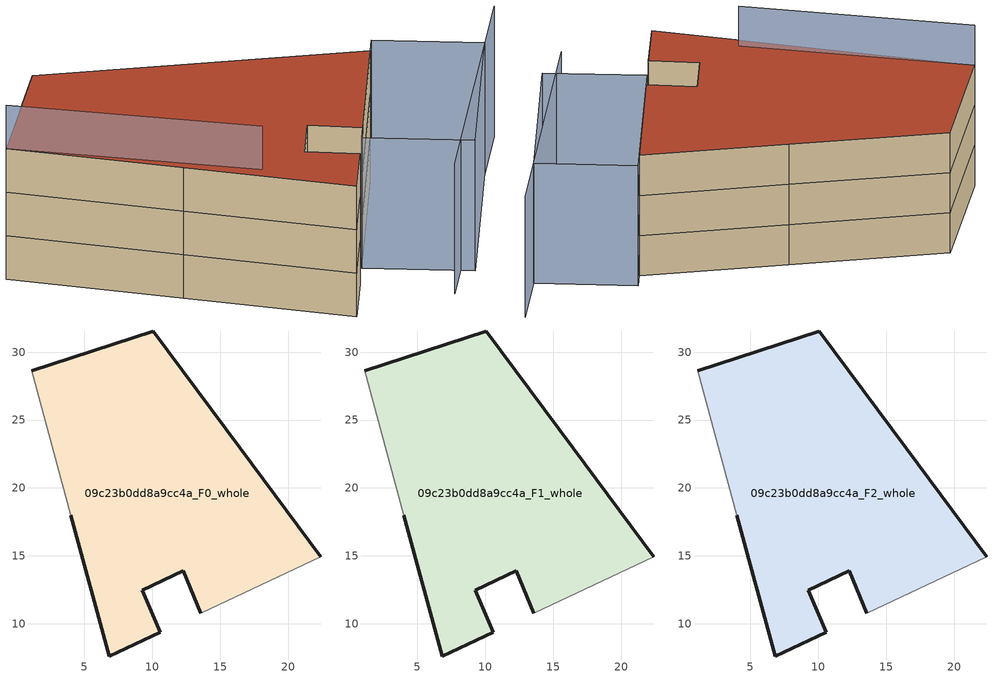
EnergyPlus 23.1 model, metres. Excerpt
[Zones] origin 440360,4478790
09c23b0dd8a9cc4a_F0_whole
 floor ground (EU_floor_Construction): 16.47,22.94 22.42,14.95 13.57,10.78 12.29,13.9 9.26,12.48 10.6,9.37 6.84,7.63 4.02,18 1.13,28.64 10.06,31.56 z0
 wall outside (EU_wall_Construction): 4.02,18 6.84,7.63 10.6,9.37 9.26,12.48 12.29,13.9 13.57,10.78 / 22.42,14.95 16.47,22.94 10.06,31.56 1.13,28.64 z0:3
 wall adiabatic (EU_wall_Construction): 1.13,28.64 4.02,18 / 13.57,10.78 22.42,14.95 z0:3
09c23b0dd8a9cc4a_F1_whole
 floor to 09c23b0dd8a9cc4a_F0_whole (EU_floor_Construction): 16.47,22.94 22.42,14.95 13.57,10.78 12.29,13.9 9.26,12.48 10.6,9.37 6.84,7.63 4.02,18 1.13,28.64 10.06,31.56 z3
 wall outside (EU_wall_Construction): 4.02,18 6.84,7.63 10.6,9.37 9.26,12.48 12.29,13.9 13.57,10.78 / 22.42,14.95 16.47,22.94 10.06,31.56 1.13,28.64 z3:6
 wall adiabatic (EU_wall_Construction): 1.13,28.64 4.02,18 / 13.57,10.78 22.42,14.95 z3:6
09c23b0dd8a9cc4a_F2_whole
 floor to 09c23b0dd8a9cc4a_F1_whole (EU_floor_Construction): 16.47,22.94 22.42,14.95 13.57,10.78 12.29,13.9 9.26,12.48 10.6,9.37 6.84,7.63 4.02,18 1.13,28.64 10.06,31.56 z6
 wall outside (EU_wall_Construction): 4.02,18 6.84,7.63 10.6,9.37 9.26,12.48 12.29,13.9 13.57,10.78 / 22.42,14.95 16.47,22.94 10.06,31.56 1.13,28.64 z6:9
 wall adiabatic (EU_wall_Construction): 1.13,28.64 4.02,18 / 13.57,10.78 22.42,14.95 z6:9
 roof outside (EU_roof_Construction): 22.42,14.95 16.47,22.94 10.06,31.56 1.13,28.64 4.02,18 6.84,7.63 10.6,9.37 9.26,12.48 12.29,13.9 13.57,10.78 z9
shading: 1.13,28.64 6.04,13.67 z0:12; 12.21,3.75 30.96,10.98 / 15.38,4 12.44,10.25 / 12.44,10.25 23.67,15.54 / 23.67,15.54 26.61,9.3 / 26.61,9.3 15.38,4 z0:9
[Building]
EU S2 Campaign: North Axis=0; Terrain=City; Solar Distribution=FullExterior
[Site:Location]
Madrid: Latitude=40.5; Longitude=-3.5; Time Zone=1; Elevation=609
[SizingPeriod:WeatherFileDays]
AnnualSizingPeriod: Begin Month=1; Begin Day of Month=1; End Month=12; End Day of Month=31; Day of Week for Start Day=Monday; Use Weather File Daylight Saving Period=No; Use Weather File Rain and Snow Indicators=No
[MATERIAL]
EU_InternalMass_Material: Roughness=MediumRough; Thickness=0.1; Conductivity=1; Density=1800; Specific Heat=900; Thermal Absorptance=0.9; Solar Absorptance=0.7; Visible Absorptance=0.7
[MATERIAL:NOMASS] Roughness=MediumRough; Thermal Absorptance=0.9; Solar Absorptance=0.7; Visible Absorptance=0.7
Name | Thermal Resistance
EU_wall_NoMass | 0.459673
EU_roof_NoMass | 0.495815
EU_floor_NoMass | 0.788942
[CONSTRUCTION]
EU_wall_Construction: EU_wall_NoMass
EU_roof_Construction: EU_roof_NoMass
EU_floor_Construction: EU_floor_NoMass
EU_InternalMass_Construction: EU_InternalMass_Material
[ZONE] Type=1; Multiplier=1; Ceiling Height=autocalculate; Volume=797.135; Floor Area=autocalculate; Part of Total Floor Area=Yes
09c23b0dd8a9cc4a_F0_whole; 09c23b0dd8a9cc4a_F1_whole; 09c23b0dd8a9cc4a_F2_whole
[INTERNALMASS] Construction=EU_InternalMass_Construction; Surface Area=251.788
Name | Zone or ZoneList
09c23b0dd8a9cc4a_F0_whole_EU_InternalMass | 09c23b0dd8a9cc4a_F0_whole
09c23b0dd8a9cc4a_F1_whole_EU_InternalMass | 09c23b0dd8a9cc4a_F1_whole
09c23b0dd8a9cc4a_F2_whole_EU_InternalMass | 09c23b0dd8a9cc4a_F2_whole
[OTHEREQUIPMENT] Fuel Type=Electricity; Design Level Calculation Method=Watts/Area; Power per Zone Floor Area=1; Fraction Latent=0; Fraction Radiant=0; Fraction Lost=0; Carbon Dioxide Generation Rate=0; EndUse Subcategory=EU_Step8_InternalGains
Name | Zone or ZoneList or Space or SpaceList | Schedule
EU_Step8_InternalGain_09c23b0dd8a9cc4a_F0_whole_f000 | 09c23b0dd8a9cc4a_F0_whole | EU_Step8_GainSchedule_09c23b0dd8a9cc4a_F0_whole_f000
EU_Step8_InternalGain_09c23b0dd8a9cc4a_F1_whole_f000 | 09c23b0dd8a9cc4a_F1_whole | EU_Step8_GainSchedule_09c23b0dd8a9cc4a_F1_whole_f000
EU_Step8_InternalGain_09c23b0dd8a9cc4a_F2_whole_f000 | 09c23b0dd8a9cc4a_F2_whole | EU_Step8_GainSchedule_09c23b0dd8a9cc4a_F2_whole_f000
[ZONEVENTILATION:DESIGNFLOWRATE] Schedule=EU_AlwaysOn; Design Flow Rate Calculation Method=AirChanges/Hour; Air Changes per Hour=0.719161; Ventilation Type=Natural; Fan Pressure Rise=0; Fan Total Efficiency=1; Constant Term Coefficient=1; Temperature Term Coefficient=0; Velocity Term Coefficient=0; Velocity Squared Term Coefficient=0; Minimum Indoor Temperature=-100; Maximum Indoor Temperature=100; Delta Temperature=-100; Minimum Outdoor Temperature=-100; Maximum Outdoor Temperature=100; Maximum Wind Speed=40
Name | Zone or ZoneList or Space or SpaceList
EU_ConstantAir_09c23b0dd8a9cc4a_F0_whole | 09c23b0dd8a9cc4a_F0_whole
EU_ConstantAir_09c23b0dd8a9cc4a_F1_whole | 09c23b0dd8a9cc4a_F1_whole
EU_ConstantAir_09c23b0dd8a9cc4a_F2_whole | 09c23b0dd8a9cc4a_F2_whole
[HVACTEMPLATE:THERMOSTAT] Constant Heating Setpoint=20; Constant Cooling Setpoint=50
EU_HeatOnly_09c23b0dd8a9cc4a_F0_whole; EU_HeatOnly_09c23b0dd8a9cc4a_F1_whole; EU_HeatOnly_09c23b0dd8a9cc4a_F2_whole
[HVACTEMPLATE:ZONE:IDEALLOADSAIRSYSTEM] System Availability Schedule=EU_AlwaysOn; Maximum Heating Supply Air Temperature=50; Minimum Cooling Supply Air Temperature=13; Maximum Heating Supply Air Humidity Ratio=0.0156; Minimum Cooling Supply Air Humidity Ratio=0.0077; Heating Limit=NoLimit; Cooling Limit=NoLimit; Heating Availability Schedule=EU_AlwaysOn; Cooling Availability Schedule=EU_CoolingOff; Dehumidification Control Type=ConstantSensibleHeatRatio; Cooling Sensible Heat Ratio=0.7; Dehumidification Setpoint=60; Humidification Control Type=None; Humidification Setpoint=30; Outdoor Air Method=None; Outdoor Air Flow Rate per Person=0.00944; Outdoor Air Flow Rate per Zone Floor Area=0; Outdoor Air Flow Rate per Zone=0; Demand Controlled Ventilation Type=None; Outdoor Air Economizer Type=NoEconomizer; Heat Recovery Type=None; Sensible Heat Recovery Effectiveness=0.7; Latent Heat Recovery Effectiveness=0.65
Name | Template Thermostat
09c23b0dd8a9cc4a_F0_whole | EU_HeatOnly_09c23b0dd8a9cc4a_F0_whole
09c23b0dd8a9cc4a_F1_whole | EU_HeatOnly_09c23b0dd8a9cc4a_F1_whole
09c23b0dd8a9cc4a_F2_whole | EU_HeatOnly_09c23b0dd8a9cc4a_F2_whole
[SIZING:ZONE] Zone Cooling Design Supply Air Temperature Input Method=SupplyAirTemperature; Zone Cooling Design Supply Air Temperature=13; Zone Heating Design Supply Air Temperature Input Method=SupplyAirTemperature; Zone Heating Design Supply Air Temperature=50; Zone Cooling Design Supply Air Humidity Ratio=0.008; Zone Heating Design Supply Air Humidity Ratio=0.008; Cooling Design Air Flow Method=DesignDay; Cooling Design Air Flow Rate=0; Cooling Minimum Air Flow per Zone Floor Area=0.000762; Cooling Minimum Air Flow=0; Cooling Minimum Air Flow Fraction=0.2; Heating Design Air Flow Method=DesignDay; Heating Design Air Flow Rate=0; Heating Maximum Air Flow per Zone Floor Area=0.002032; Heating Maximum Air Flow=0.141576; Heating Maximum Air Flow Fraction=0.3; Account for Dedicated Outdoor Air System=No; Dedicated Outdoor Air System Control Strategy=NeutralSupplyAir; Dedicated Outdoor Air Low Setpoint Temperature for Design=autosize; Dedicated Outdoor Air High Setpoint Temperature for Design=autosize; Zone Load Sizing Method=Sensible Load Only No Latent Load; Zone Latent Cooling Design Supply Air Humidity Ratio Input Method=HumidityRatioDifference; Zone Cooling Design Supply Air Humidity Ratio Difference=0.005; Zone Latent Heating Design Supply Air Humidity Ratio Input Method=HumidityRatioDifference; Zone Humidification Design Supply Air Humidity Ratio Difference=0.005
09c23b0dd8a9cc4a_F0_whole; 09c23b0dd8a9cc4a_F1_whole; 09c23b0dd8a9cc4a_F2_whole
[SCHEDULE:CONSTANT]
Name | Hourly Value
EU_AlwaysOn | 1
EU_CoolingOff | 0
[SCHEDULE:FILE] Column Number=1; Rows to Skip at Top=0; Number of Hours of Data=8760; Column Separator=Comma; Interpolate to Timestep=No; Minutes per Item=60; Adjust Schedule for Daylight Savings=Yes
Name | File
EU_Step8_GainSchedule_09c23b0dd8a9cc4a_F0_whole_f000 | ../../schedules/09c23b0dd8a9cc4a/09c23b0dd8a9cc4a_F0_whole_f000_gain.csv
EU_Step8_GainSchedule_09c23b0dd8a9cc4a_F1_whole_f000 | ../../schedules/09c23b0dd8a9cc4a/09c23b0dd8a9cc4a_F1_whole_f000_gain.csv
EU_Step8_GainSchedule_09c23b0dd8a9cc4a_F2_whole_f000 | ../../schedules/09c23b0dd8a9cc4a/09c23b0dd8a9cc4a_F2_whole_f000_gain.csv
